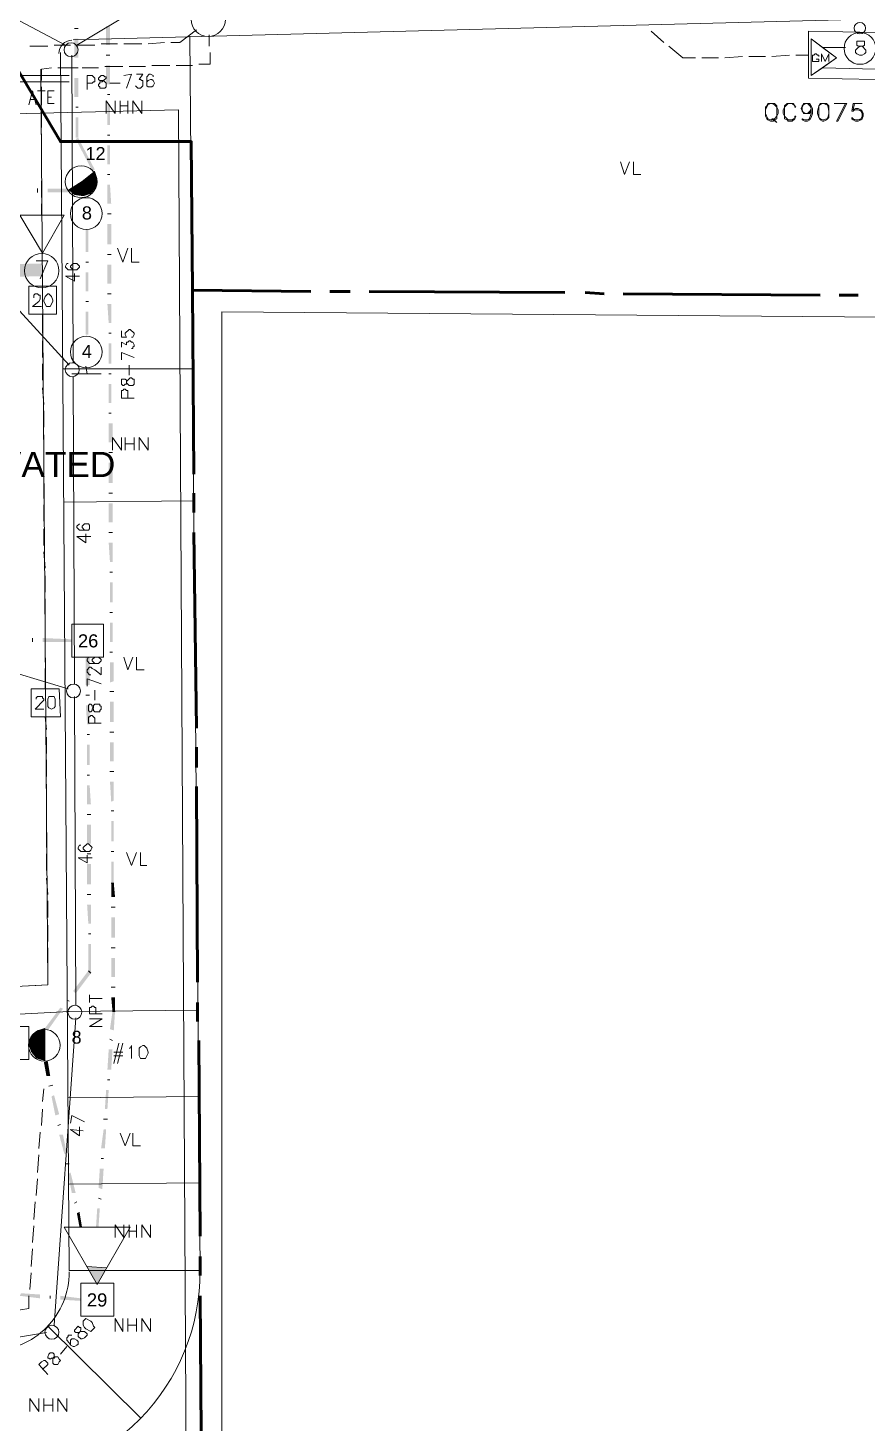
# Model space of a CAD drawing. Header units: millimetres. Extents: x 5.9 to 40.1, y 2 to 30.5.
# Drawn here: x 25.46 to 28.52, y 5 to 10.09 of the extents above; entities that cross this region are included whole.
import ezdxf

# ---------------------------------------------------------------- set-up
doc = ezdxf.new("R2010")
doc.units = ezdxf.units.MM
for name, color, linetype in [('PDF_0', 7, 'Continuous'), ('PDF_S31$BOUNDARY-NODE', 3, 'Continuous'), ('PDF_S31$CAAER01', 7, 'Continuous'), ('PDF_S31$CATRM01', 7, 'Continuous'), ('PDF_S31$CPSYM01', 7, 'Continuous'), ('PDF_S31$Notes', 6, 'Continuous'), ('PDF_S31$Passives-Highleg', 7, 'Continuous'), ('PDF_S31$Passives-Splt2way', 7, 'Continuous'), ('PDF_S31$Passives-TapOffs', 7, 'Continuous'), ('PDF_S31$POLE', 7, 'Continuous'), ('PDF_S31$STRAND', 7, 'Continuous'), ('PDF_S31$TPSYM01', 7, 'Continuous'), ('PDF_S31$TRSYM01', 7, 'Continuous'), ('PDF_Text', 7, 'Continuous')]:
    doc.layers.add(name, color=color, linetype=linetype)
for name, color, linetype, true_color in [('PDF_S31$Actives-Amplifier', 92, 'Continuous', 0x00b800), ('PDF_S31$Actives-LineExtender', 94, 'Continuous', 0x009500), ('PDF_S31$Cable-540', 172, 'Continuous', 0x0000dd), ('PDF_S31$Cable-565', 23, 'Continuous', 0xdd8a6e), ('PDF_S31$LOTS', 254, 'Continuous', 0xdcdcdc), ('PDF_S31$Reverse$Not$Active', 61, 'Continuous', 0xdfff7f), ('PDF_S31$ROAD', 8, 'Continuous', 0x808080), ('PDF_S31$SDU', 157, 'Continuous', 0x396472)]:
    doc.layers.add(name, color=color, linetype=linetype, true_color=true_color)
doc.styles.add('PDF ArialMT', font='arial.ttf')
doc.styles.add('PDF Swiss721BT-LightCondensed', font='arial.ttf')

msp = doc.modelspace()

# ---------------------------------------------------------------- hatches: boundary and pattern name
at = {"layer": 'PDF_S31$CAAER01', "transparency": 33554559}
for points in [[(25.7635, 10.0928), (25.7496, 10.0928), (25.7635, 10.0234)], [(25.7635, 10.0234), (25.7496, 10.0928), (25.7496, 10.0234)], [(25.6478, 10.0465), (25.6339, 10.0465), (25.6478, 9.9771)], [(25.6478, 9.9771), (25.6339, 10.0465), (25.6339, 9.9771)], [(25.7635, 9.9493), (25.7496, 9.9493), (25.7635, 9.8799)], [(25.7635, 9.8799), (25.7496, 9.9493), (25.7496, 9.8799)], [(25.6478, 9.903), (25.6339, 9.903), (25.6478, 9.8336)], [(25.6478, 9.8336), (25.6339, 9.903), (25.6339, 9.8336)], [(25.7635, 9.8059), (25.7542, 9.8059), (25.7635, 9.7318)], [(25.7635, 9.7318), (25.7542, 9.8059), (25.7542, 9.7318)], [(25.6478, 9.7596), (25.6386, 9.7596), (25.6478, 9.6856)], [(25.6478, 9.6856), (25.6386, 9.7596), (25.6386, 9.6856)], [(25.6478, 9.6856), (25.6386, 9.681), (25.708, 9.5699)], [(25.708, 9.5699), (25.6386, 9.681), (25.6987, 9.5653)], [(25.7635, 9.6578), (25.7542, 9.6578), (25.7635, 9.5884)], [(25.7635, 9.5884), (25.7542, 9.6578), (25.7542, 9.5884)], [(25.7635, 9.5144), (25.7542, 9.5144), (25.7681, 9.445)], [(25.7681, 9.445), (25.7542, 9.5144), (25.7542, 9.445)], [(25.6108, 9.4866), (25.6108, 9.5005), (25.5368, 9.4866)], [(25.5368, 9.4866), (25.6108, 9.5005), (25.5368, 9.5005)], [(25.7681, 9.3709), (25.7542, 9.3709), (25.7681, 9.2969)], [(25.7681, 9.2969), (25.7542, 9.3709), (25.7542, 9.2969)], [(25.6848, 9.3524), (25.6756, 9.3524), (25.6848, 9.2691)], [(25.6848, 9.2691), (25.6756, 9.3524), (25.6756, 9.2691)], [(25.7681, 9.2229), (25.7542, 9.2229), (25.7681, 9.1535)], [(25.7681, 9.1535), (25.7542, 9.2229), (25.7542, 9.1535)], [(25.6848, 9.1951), (25.6756, 9.1951), (25.6848, 9.1257)], [(25.6848, 9.1257), (25.6756, 9.1951), (25.6756, 9.1257)], [(25.6848, 9.0517), (25.6756, 9.0517), (25.6848, 8.9684)], [(25.6848, 8.9684), (25.6756, 9.0517), (25.6756, 8.9684)], [(25.7681, 9.0794), (25.7542, 9.0794), (25.7681, 9.01)], [(25.7681, 9.01), (25.7542, 9.0794), (25.7589, 9.01)], [(25.7681, 8.936), (25.7589, 8.936), (25.7681, 8.862)], [(25.7681, 8.862), (25.7589, 8.936), (25.7589, 8.862)], [(25.7681, 8.7879), (25.7589, 8.7879), (25.7681, 8.7185)], [(25.7681, 8.7185), (25.7589, 8.7879), (25.7589, 8.7185)], [(25.7728, 8.6445), (25.7589, 8.6445), (25.7728, 8.5751)], [(25.7728, 8.5751), (25.7589, 8.6445), (25.7589, 8.5751)], [(25.7728, 8.5011), (25.7589, 8.5011), (25.7728, 8.427)], [(25.7728, 8.427), (25.7589, 8.5011), (25.7589, 8.427)], [(25.7728, 8.353), (25.7589, 8.353), (25.7728, 8.2836)], [(25.7728, 8.2836), (25.7589, 8.353), (25.7589, 8.2836)], [(25.7728, 8.2096), (25.7589, 8.2096), (25.7728, 8.1402)], [(25.7728, 8.1402), (25.7589, 8.2096), (25.7635, 8.1402)], [(25.7728, 8.0661), (25.7635, 8.0661), (25.7728, 7.9921)], [(25.7728, 7.9921), (25.7635, 8.0661), (25.7635, 7.9921)], [(25.7728, 7.9181), (25.7635, 7.9181), (25.7728, 7.8487)], [(25.7728, 7.8487), (25.7635, 7.9181), (25.7635, 7.8487)], [(25.5183, 7.8487), (25.6247, 7.8579), (25.5183, 7.8625)], [(25.6247, 7.8487), (25.6247, 7.8579), (25.5183, 7.8487)], [(25.6895, 7.7931), (25.6756, 7.7931), (25.6895, 7.6913)], [(25.6895, 7.6913), (25.6756, 7.7931), (25.6756, 7.6913)], [(25.7774, 7.7746), (25.7635, 7.7746), (25.7774, 7.7052)], [(25.7774, 7.7052), (25.7635, 7.7746), (25.7635, 7.7006)], [(25.7774, 7.6312), (25.7635, 7.6312), (25.7774, 7.5572)], [(25.7774, 7.5572), (25.7635, 7.6312), (25.7635, 7.5572)], [(25.6895, 7.6173), (25.6756, 7.6173), (25.6895, 7.5479)], [(25.6895, 7.5479), (25.6756, 7.6173), (25.6802, 7.5479)], [(25.6895, 7.4739), (25.6802, 7.4739), (25.6895, 7.3998)], [(25.6895, 7.3998), (25.6802, 7.4739), (25.6802, 7.3998)], [(25.7774, 7.4831), (25.7635, 7.4831), (25.7774, 7.4137)], [(25.7774, 7.4137), (25.7635, 7.4831), (25.7635, 7.4137)], [(25.6895, 7.3258), (25.6802, 7.3258), (25.6941, 7.2564)], [(25.6941, 7.2564), (25.6802, 7.3258), (25.6802, 7.2564)], [(25.7774, 7.3397), (25.7635, 7.3397), (25.7774, 7.2703)], [(25.7774, 7.2703), (25.7635, 7.3397), (25.7681, 7.2657)], [(25.6941, 7.1824), (25.6802, 7.1824), (25.6941, 7.113)], [(25.6941, 7.113), (25.6802, 7.1824), (25.6802, 7.113)], [(25.7774, 7.1962), (25.7681, 7.1962), (25.7774, 7.1222)], [(25.7774, 7.1222), (25.7681, 7.1962), (25.7681, 7.1222)], [(25.6941, 7.0389), (25.6802, 7.0389), (25.6941, 6.9649)], [(25.6941, 6.9649), (25.6802, 7.0389), (25.6802, 6.9649)], [(25.7774, 7.0482), (25.7681, 7.0482), (25.7774, 6.9695)], [(25.7774, 6.9695), (25.7681, 7.0482), (25.7681, 6.9695)], [(25.7774, 6.9695), (25.7681, 6.9695), (25.782, 6.9186)], [(25.782, 6.9186), (25.7681, 6.9695), (25.7681, 6.9186)], [(25.6941, 6.8909), (25.6802, 6.8909), (25.6941, 6.8215)], [(25.6941, 6.8215), (25.6802, 6.8909), (25.6848, 6.8215)], [(25.782, 6.8446), (25.7681, 6.8446), (25.782, 6.7706)], [(25.782, 6.7706), (25.7681, 6.8446), (25.7681, 6.7706)], [(25.6941, 6.7474), (25.6848, 6.7474), (25.6941, 6.6456)], [(25.6941, 6.6456), (25.6848, 6.7474), (25.6848, 6.6456)], [(25.782, 6.6965), (25.7681, 6.6965), (25.782, 6.6271)], [(25.782, 6.6271), (25.7681, 6.6965), (25.7681, 6.6271)], [(25.6293, 6.5762), (25.6386, 6.567), (25.6848, 6.6503)], [(25.6848, 6.6503), (25.6386, 6.567), (25.6941, 6.641)], [(25.5275, 6.442), (25.5368, 6.4328), (25.583, 6.5161)], [(25.583, 6.5161), (25.5368, 6.4328), (25.5923, 6.5114)], [(25.782, 6.5531), (25.7681, 6.5531), (25.782, 6.5022)], [(25.782, 6.5022), (25.7681, 6.5531), (25.7728, 6.5022)], [(25.7774, 6.4328), (25.7728, 6.5022), (25.7635, 6.4374)], [(25.782, 6.5022), (25.7728, 6.5022), (25.7774, 6.4328)], [(25.7681, 6.2894), (25.7589, 6.3634), (25.7542, 6.2894)], [(25.7728, 6.3634), (25.7589, 6.3634), (25.7681, 6.2894)], [(25.5368, 6.3217), (25.5229, 6.3171), (25.546, 6.2662)], [(25.546, 6.2662), (25.5229, 6.3171), (25.5322, 6.2662)], [(25.7542, 6.1459), (25.7496, 6.2153), (25.745, 6.1459)], [(25.7589, 6.2153), (25.7496, 6.2153), (25.7542, 6.1459)], [(25.5599, 6.1968), (25.5507, 6.1922), (25.5784, 6.1274)], [(25.5784, 6.1274), (25.5507, 6.1922), (25.5645, 6.1228)], [(25.5923, 6.0534), (25.5784, 6.0534), (25.6062, 5.984)], [(25.6062, 5.984), (25.5784, 6.0534), (25.5969, 5.984)], [(25.745, 6.0025), (25.7404, 6.0719), (25.7311, 6.0025)], [(25.7496, 6.0719), (25.7404, 6.0719), (25.745, 6.0025)], [(25.6201, 5.9146), (25.6108, 5.9099), (25.6386, 5.8405)], [(25.6386, 5.8405), (25.6108, 5.9099), (25.6247, 5.8405)], [(25.7357, 5.8544), (25.7265, 5.9284), (25.7219, 5.859)], [(25.7404, 5.9284), (25.7265, 5.9284), (25.7357, 5.8544)], [(25.6525, 5.7711), (25.6432, 5.7665), (25.6617, 5.7156)], [(25.6617, 5.7156), (25.6432, 5.7665), (25.6525, 5.7156)], [(25.7219, 5.7156), (25.7172, 5.785), (25.7126, 5.7156)], [(25.7265, 5.785), (25.7172, 5.785), (25.7219, 5.7156)], [(25.435, 5.4657), (25.509, 5.4704), (25.4396, 5.475)], [(25.509, 5.4565), (25.509, 5.4704), (25.435, 5.4657)], [(25.583, 5.4519), (25.6571, 5.4565), (25.583, 5.4657)], [(25.6571, 5.4472), (25.6571, 5.4565), (25.583, 5.4519)]]:
    msp.add_hatch(color=256, dxfattribs=at).paths.add_polyline_path(points)
at = {"layer": 'PDF_S31$CPSYM01', "transparency": 33554559}
for points in [[(25.6617, 9.5283), (25.7172, 9.5375), (25.708, 9.5653)], [(25.6108, 9.4959), (25.6339, 9.4774), (25.6617, 9.5283)], [(25.6617, 9.5283), (25.6339, 9.4774), (25.6663, 9.4727)], [(25.6617, 9.5283), (25.7126, 9.5051), (25.7172, 9.5375)], [(25.6617, 9.5283), (25.6663, 9.4727), (25.6941, 9.482)], [(25.6941, 9.482), (25.7126, 9.5051), (25.6617, 9.5283)], [(25.5275, 6.3819), (25.4766, 6.4143), (25.4674, 6.3819)], [(25.5275, 6.3819), (25.4998, 6.4328), (25.4766, 6.4143)], [(25.5275, 6.442), (25.4998, 6.4328), (25.5275, 6.3819)], [(25.4674, 6.3819), (25.4766, 6.3541), (25.5275, 6.3819)], [(25.5275, 6.3819), (25.4766, 6.3541), (25.4951, 6.331)], [(25.5275, 6.3819), (25.4951, 6.331), (25.5275, 6.3217)]]:
    msp.add_hatch(color=256, dxfattribs=at).paths.add_polyline_path(points)
at = {"layer": 'PDF_S31$Reverse$Not$Active', "transparency": 33554559}
for points in [[(20.9236, 9.1118), (20.9283, 9.0656), (25.5183, 9.2275)], [(25.5183, 9.2275), (20.9283, 9.0656), (25.5183, 9.1812)]]:
    msp.add_hatch(color=256, dxfattribs=at).paths.add_polyline_path(points)
at = {"layer": 'PDF_S31$TRSYM01', "transparency": 33554559}
msp.add_hatch(color=256, dxfattribs=at).paths.add_polyline_path([(25.7496, 5.5675), (25.6802, 5.5722), (25.7172, 5.5074)])

# ---------------------------------------------------------------- linework, layer by layer
at = {"layer": 'PDF_0', "lineweight": 9}
msp.add_lwpolyline([(14.2654, 21.813), (14.27, 17.0795), (13.6546, 17.0795), (13.6546, 16.5521), (14.0849, 16.3115), (14.0803, 15.9228), (14.0803, 12.124), (19.8826, 12.124), (19.8826, 11.5688), (20.1787, 11.7539), (20.7848, 11.7585), (20.7895, 11.541), (21.6084, 11.541), (21.6038, 11.7724), (24.4124, 11.8047), (24.3985, 11.2588), (24.3754, 10.2177), (24.38, 9.7874), (20.0584, 9.7318), (20.0168, 3.6011), (26.1707, 3.6427), (26.1707, 9.0517), (29.0441, 9.0285)], dxfattribs=at)
at = {"layer": 'PDF_S31$Actives-Amplifier', "lineweight": 13}
for points in [[(28.3084, 10.0742), (28.5582, 10.0696), (28.5536, 9.8984), (28.3084, 9.903)], [(28.3593, 10.0141), (28.4425, 10.0141), (28.3593, 10.0141), (28.4102, 9.9771), (28.3593, 9.9401), (28.3176, 9.9123), (28.3176, 10.0465)], [(28.3176, 10.0465), (28.4102, 9.9771), (28.3176, 9.9123)], [(28.4842, 10.0372), (28.5119, 10.0372), (28.5119, 10.0234), (28.5073, 10.0187), (28.4981, 10.0187), (28.4888, 10.0141), (28.4796, 10.0048), (28.4796, 9.9956), (28.4842, 9.991), (28.4934, 9.9863), (28.5027, 9.9863), (28.5119, 9.991), (28.5166, 9.9956), (28.5166, 10.0048), (28.5027, 10.0187), (28.4888, 10.0187), (28.4842, 10.0234)], [(28.3593, 9.9401), (28.5536, 9.9354)], [(28.1927, 9.7966), (28.1834, 9.8059), (28.1742, 9.8105), (28.1695, 9.8105), (28.1834, 9.8105), (28.1927, 9.8013), (28.1927, 9.7966), (28.1973, 9.7874), (28.1973, 9.7735), (28.1927, 9.7642), (28.1927, 9.755), (28.1834, 9.7504), (28.1788, 9.7457), (28.1695, 9.7457), (28.1603, 9.7504), (28.1557, 9.755), (28.151, 9.7642), (28.151, 9.7735), (28.1603, 9.755), (28.1695, 9.7504), (28.1742, 9.7504), (28.1834, 9.755), (28.1927, 9.7642)], [(28.151, 9.7966), (28.1557, 9.8013), (28.1603, 9.8105), (28.1695, 9.8105), (28.1603, 9.8059), (28.151, 9.7874)], [(28.151, 9.7735), (28.151, 9.7874)], [(28.2158, 9.7735), (28.2158, 9.7874), (28.2204, 9.7966), (28.2204, 9.7642)], [(28.2528, 9.8105), (28.2575, 9.8013), (28.2621, 9.7966), (28.2575, 9.7966), (28.2575, 9.8013), (28.2482, 9.8105), (28.2343, 9.8105), (28.2204, 9.7966), (28.2204, 9.8013), (28.2297, 9.8105), (28.2343, 9.8105), (28.2482, 9.8105)], [(28.2482, 9.7457), (28.2343, 9.7457), (28.2297, 9.7504), (28.2204, 9.755), (28.2204, 9.7642), (28.2343, 9.7504), (28.2482, 9.7504), (28.2528, 9.755), (28.2575, 9.755), (28.2621, 9.7642), (28.2575, 9.7642), (28.2575, 9.755)], [(28.35, 9.8105), (28.3731, 9.8105), (28.3824, 9.8013), (28.3824, 9.7596), (28.3731, 9.7504), (28.3639, 9.7457), (28.3593, 9.7457), (28.35, 9.7504), (28.3454, 9.7596), (28.3407, 9.7735), (28.3407, 9.7827), (28.3454, 9.8013)], [(28.4148, 9.7457), (28.4472, 9.8105), (28.4009, 9.8105), (28.4425, 9.8105), (28.4102, 9.7457)], [(28.1927, 9.7411), (28.1742, 9.755), (28.1788, 9.755)]]:
    msp.add_lwpolyline(points, close=True, dxfattribs=at)
for points in [[(28.3361, 9.9725), (28.3454, 9.9725), (28.3454, 9.9632), (28.3222, 9.9632), (28.3222, 9.9863), (28.3269, 9.9863), (28.3315, 9.991), (28.3361, 9.991), (28.3407, 9.9863), (28.3454, 9.9863), (28.3454, 9.9817)], [(28.3546, 9.9632), (28.3546, 9.991), (28.3685, 9.9632), (28.3824, 9.991), (28.3824, 9.9632)], [(28.3176, 9.7827), (28.313, 9.7735), (28.2899, 9.7735), (28.2806, 9.792), (28.2899, 9.8105), (28.313, 9.8105), (28.3222, 9.792), (28.3222, 9.7735), (28.3176, 9.7596), (28.313, 9.7504), (28.3037, 9.7457), (28.2945, 9.7457), (28.2852, 9.7504), (28.2852, 9.755), (28.2899, 9.7504)], [(28.2945, 9.7735), (28.2852, 9.7827), (28.2852, 9.8013), (28.2945, 9.8105)], [(28.2852, 9.7966), (28.2899, 9.8059), (28.2991, 9.8105), (28.3037, 9.8105), (28.313, 9.8059), (28.3176, 9.7966)], [(28.3084, 9.7504), (28.313, 9.7596), (28.3176, 9.7735), (28.3176, 9.792), (28.313, 9.7827), (28.3037, 9.7735), (28.2991, 9.7735), (28.2899, 9.7781), (28.2852, 9.7874)], [(28.3037, 9.8105), (28.313, 9.8013), (28.3176, 9.792)], [(28.3176, 9.7874), (28.313, 9.7781), (28.3037, 9.7735)], [(28.3546, 9.7504), (28.3454, 9.7596), (28.3454, 9.8013), (28.3546, 9.8105)], [(28.35, 9.8059), (28.3593, 9.8105), (28.3639, 9.8105), (28.3731, 9.8059)], [(28.3731, 9.8105), (28.3778, 9.8013), (28.3824, 9.7827), (28.3824, 9.7735), (28.3778, 9.7596), (28.3731, 9.7504)], [(28.5027, 9.7642), (28.4981, 9.755), (28.4888, 9.7504), (28.4796, 9.7504), (28.4703, 9.755), (28.4657, 9.7596), (28.4657, 9.755), (28.4703, 9.7504), (28.4796, 9.7457), (28.4888, 9.7457), (28.4981, 9.7504), (28.5027, 9.755), (28.5073, 9.7642), (28.5073, 9.7735), (28.5027, 9.7827), (28.4981, 9.7874), (28.4888, 9.792), (28.4796, 9.792), (28.4703, 9.7874), (28.4749, 9.8105), (28.5027, 9.8105), (28.4703, 9.8105), (28.4657, 9.7827), (28.4703, 9.7827), (28.4749, 9.7874), (28.4888, 9.7874), (28.4981, 9.7827), (28.5027, 9.7735)], [(28.4934, 9.7874), (28.5027, 9.7827), (28.5027, 9.755), (28.4934, 9.7504)], [(28.313, 9.755), (28.3037, 9.7504), (28.2945, 9.7504), (28.2852, 9.755)], [(28.3731, 9.755), (28.3639, 9.7504), (28.3593, 9.7504), (28.35, 9.755)], [(28.4657, 9.755), (28.4749, 9.7504)]]:
    msp.add_lwpolyline(points, dxfattribs=at)
msp.add_circle((28.4951, 10.0109), 0.0578, dxfattribs=at)
at = {"layer": 'PDF_S31$Actives-LineExtender', "lineweight": 9}
msp.add_lwpolyline([(25.5969, 9.4033), (25.5183, 9.2645), (25.435, 9.4033)], close=True, dxfattribs=at)
at = {"layer": 'PDF_S31$BOUNDARY-NODE', "lineweight": 60}
for points in [[(24.4587, 10.6434), (24.4494, 10.2316), (24.4541, 10.0141), (25.3656, 10.0372), (25.583, 9.6717), (26.0596, 9.6717), (26.0643, 9.1303), (26.0689, 8.4594)], [(26.0643, 9.1303), (26.4946, 9.1257)], [(26.564, 9.1257), (26.638, 9.1257)], [(26.7074, 9.1257), (27.42, 9.1211)], [(27.494, 9.1211), (27.5634, 9.1165)], [(27.6328, 9.1165), (28.35, 9.1118)], [(28.4194, 9.1118), (28.4888, 9.1118)], [(26.0689, 8.39), (26.0689, 8.3206)], [(26.0689, 8.2466), (26.0781, 7.534)], [(26.0781, 7.4646), (26.0781, 7.3906)], [(26.0781, 7.3212), (26.0828, 6.6086)], [(26.0828, 6.5346), (26.0828, 6.4652)], [(26.0874, 6.3958), (26.092, 5.6832)], [(26.092, 5.6092), (26.092, 5.5398)], [(26.092, 5.4657), (26.0966, 4.7995), (26.1013, 4.0915)]]:
    msp.add_lwpolyline(points, dxfattribs=at)
at = {"layer": 'PDF_S31$CAAER01', "lineweight": 0}
for points in [[(25.6339, 10.0835), (25.6478, 10.0835)], [(25.7496, 9.9863), (25.7635, 9.9863)], [(25.6339, 9.9401), (25.6478, 9.9401)], [(25.7542, 9.8429), (25.7635, 9.8429)], [(25.6386, 9.7966), (25.6478, 9.7966)], [(25.7542, 9.6948), (25.7635, 9.6948)], [(25.7542, 9.5514), (25.7635, 9.5514)], [(25.4998, 9.5005), (25.4998, 9.4866)], [(25.7542, 9.408), (25.7681, 9.408)], [(25.7542, 9.2599), (25.7681, 9.2599)], [(25.6756, 9.2321), (25.6848, 9.2321)], [(25.7542, 9.1165), (25.7681, 9.1165)], [(25.6756, 9.0887), (25.6848, 9.0887)], [(25.7589, 8.973), (25.7681, 8.973)], [(25.7589, 8.825), (25.7681, 8.825)], [(25.7589, 8.6815), (25.7681, 8.6815)], [(25.7589, 8.5381), (25.7728, 8.5381)], [(25.7589, 8.39), (25.7728, 8.39)], [(25.7589, 8.2466), (25.7728, 8.2466)], [(25.7635, 8.1031), (25.7728, 8.1031)], [(25.7635, 7.9551), (25.7728, 7.9551)], [(25.4813, 7.8625), (25.4813, 7.8487)], [(25.7635, 7.8116), (25.7728, 7.8116)], [(25.6756, 7.6543), (25.6895, 7.6543)], [(25.7635, 7.6682), (25.7774, 7.6682)], [(25.6802, 7.5109), (25.6895, 7.5109)], [(25.7635, 7.5201), (25.7774, 7.5201)], [(25.7635, 7.3767), (25.7774, 7.3767)], [(25.6802, 7.3628), (25.6895, 7.3628)], [(25.6802, 7.2194), (25.6941, 7.2194)], [(25.7681, 7.2333), (25.7774, 7.2333)], [(25.6802, 7.0759), (25.6941, 7.0759)], [(25.7681, 7.0852), (25.7774, 7.0852)], [(25.7681, 6.9695), (25.7774, 6.9695)], [(25.6802, 6.9279), (25.6941, 6.9279)], [(25.7681, 6.8816), (25.782, 6.8816)], [(25.6848, 6.7844), (25.6941, 6.7844)], [(25.7681, 6.7335), (25.782, 6.7335)], [(25.6941, 6.641), (25.6848, 6.6503)], [(25.7681, 6.5901), (25.782, 6.5901)], [(25.6154, 6.5392), (25.6062, 6.5438)], [(25.7728, 6.5022), (25.782, 6.5022)], [(25.7635, 6.4004), (25.7728, 6.3958)], [(25.5414, 6.2292), (25.5553, 6.2338)], [(25.7542, 6.2523), (25.7635, 6.2523)], [(25.7404, 6.1089), (25.7542, 6.1089)], [(25.5738, 6.0858), (25.583, 6.0904)], [(25.7311, 5.9655), (25.7404, 5.9655)], [(25.6016, 5.947), (25.6154, 5.947)], [(25.6339, 5.8035), (25.6432, 5.8081)], [(25.7219, 5.822), (25.7311, 5.8174)], [(25.6525, 5.7156), (25.6617, 5.7156)], [(25.546, 5.4657), (25.546, 5.4565)]]:
    msp.add_lwpolyline(points, dxfattribs=at)
at = {"layer": 'PDF_S31$Cable-540', "lineweight": 9}
for points in [[(26.1244, 10.0187), (26.1244, 10.0604)], [(26.129, 9.9956), (26.129, 9.9539), (26.0874, 9.9539)], [(25.5507, 9.9401), (25.5136, 9.9354), (25.5136, 9.8938)], [(25.6386, 9.9401), (25.5738, 9.9401)], [(25.7219, 9.9401), (25.6617, 9.9401)], [(25.8098, 9.9447), (25.745, 9.9447)], [(25.8931, 9.9447), (25.8329, 9.9447)], [(25.981, 9.9493), (25.9162, 9.9493)], [(26.0643, 9.9493), (26.0041, 9.9493)], [(25.5136, 9.8707), (25.5136, 9.8105)], [(25.5136, 9.7874), (25.5136, 9.7226)], [(25.5136, 9.6995), (25.5136, 9.6393)], [(25.5136, 9.6162), (25.5136, 9.5514)], [(25.5136, 9.5283), (25.5136, 9.4681)], [(25.5136, 9.445), (25.5136, 9.4033)], [(25.5183, 9.0424), (25.5183, 8.973)], [(25.5183, 8.9453), (25.5183, 8.8851)], [(25.5183, 8.862), (25.5183, 8.8018)], [(25.5183, 8.7741), (25.5229, 8.7139)], [(25.5229, 8.6908), (25.5229, 8.6306)], [(25.5229, 8.6029), (25.5229, 8.5427)], [(25.5229, 8.5196), (25.5229, 8.4594)], [(25.5229, 8.4317), (25.5229, 8.3715)], [(25.5229, 8.3484), (25.5229, 8.2882)], [(25.5229, 8.2605), (25.5229, 8.2003)], [(25.5229, 8.1772), (25.5275, 8.117)], [(25.5275, 8.0893), (25.5275, 8.0291)], [(25.5275, 8.006), (25.5275, 7.9458)], [(25.5275, 7.9181), (25.5275, 7.8579)], [(25.5275, 7.8348), (25.5275, 7.7746)], [(25.5275, 7.7515), (25.5275, 7.6775)], [(25.5275, 7.5757), (25.5322, 7.5294)], [(25.5322, 7.5016), (25.5322, 7.4415)], [(25.5322, 7.4183), (25.5322, 7.3582)], [(25.5322, 7.3304), (25.5322, 7.2703)], [(25.5322, 7.2471), (25.5322, 7.187)], [(25.5322, 7.1592), (25.5322, 7.0991)], [(25.5322, 7.0759), (25.5322, 7.0158)], [(25.5322, 6.988), (25.5368, 6.9279)], [(25.5368, 6.9047), (25.5368, 6.8446)], [(25.5368, 6.8168), (25.5368, 6.7567)], [(25.5368, 6.7335), (25.5368, 6.6734)], [(25.5368, 6.6456), (25.5368, 6.5994), (25.472, 6.5947)]]:
    msp.add_lwpolyline(points, dxfattribs=at)
at = {"layer": 'PDF_S31$Cable-565', "lineweight": 13}
for points in [[(26.0781, 10.0789), (26.018, 10.0326), (25.9856, 10.0326)], [(27.7346, 10.0742), (27.7809, 10.0326)], [(25.5368, 10.0187), (25.472, 10.0187)], [(25.6201, 10.0234), (25.5599, 10.0234)], [(25.708, 10.0234), (25.6432, 10.0234)], [(25.7913, 10.028), (25.7311, 10.028)], [(25.8792, 10.028), (25.8144, 10.028)], [(25.9625, 10.0326), (25.9023, 10.028)], [(27.8966, 9.9771), (27.8503, 9.9771), (27.7994, 10.0187)], [(27.9197, 9.9771), (27.9798, 9.9771)], [(28.003, 9.9771), (28.0678, 9.9817)], [(28.0909, 9.9817), (28.151, 9.9817)], [(28.1742, 9.9817), (28.239, 9.9863)], [(28.2621, 9.9863), (28.3084, 9.9863)], [(25.5229, 6.2199), (25.5183, 6.1737)], [(25.5183, 6.1459), (25.5136, 6.0858)], [(25.509, 6.0626), (25.5044, 6.0025)], [(25.5044, 5.9793), (25.4998, 5.9146)], [(25.4998, 5.8914), (25.4951, 5.8313)], [(25.4905, 5.8081), (25.4859, 5.7434)], [(25.4859, 5.7202), (25.4813, 5.6601)], [(25.4813, 5.6369), (25.4766, 5.5722)], [(25.4766, 5.549), (25.472, 5.4889)], [(25.4674, 5.4657), (25.4674, 5.4195), (25.4072, 5.4102)]]:
    msp.add_lwpolyline(points, dxfattribs=at)
at = {"layer": 'PDF_S31$CATRM01', "lineweight": 9}
for points in [[(25.6756, 8.8527), (25.6802, 8.825)], [(25.6247, 8.825), (25.7311, 8.825)]]:
    msp.add_lwpolyline(points, dxfattribs=at)
at = {"layer": 'PDF_S31$CPSYM01', "lineweight": 9}
for centre in [(25.6586, 9.5251), (25.5244, 6.3786)]:
    msp.add_circle(centre, 0.0578, dxfattribs=at)
at = {"layer": 'PDF_S31$LOTS', "lineweight": 0}
for points in [[(26.055, 10.0557), (26.092, 5.5583), (25.6154, 5.5583)], [(26.0596, 9.6717), (25.583, 9.6717)], [(26.0689, 8.8435), (25.5923, 8.8435)], [(26.0689, 8.3623), (25.5969, 8.3576)], [(26.0828, 6.5068), (25.6108, 6.5022)], [(26.0874, 6.1922), (25.6108, 6.1876)], [(26.0874, 5.8775), (25.6154, 5.8729)], [(25.8746, 5.0216), (25.5368, 5.3547)]]:
    msp.add_lwpolyline(points, dxfattribs=at)
msp.add_arc((25.3301, 5.5503), 0.7611, 270.3625, 0.445, dxfattribs=at)
at = {"layer": 'PDF_S31$Notes', "lineweight": 0}
msp.add_lwpolyline([(20.3036, 4.8365), (20.2666, 9.6486), (26.0134, 9.7874), (26.0411, 4.8596)], close=True, dxfattribs=at)
at = {"layer": 'PDF_S31$Passives-Highleg', "lineweight": 9}
msp.add_circle((28.4951, 10.085), 0.0208, dxfattribs=at)
at = {"layer": 'PDF_S31$Passives-Splt2way', "lineweight": 9}
msp.add_lwpolyline([(25.4951, 9.2368), (25.5368, 9.2368), (25.509, 9.172)], dxfattribs=at)
for centre in [(26.1213, 10.1174), (25.5152, 9.2012)]:
    msp.add_circle(centre, 0.0625, dxfattribs=at)
at = {"layer": 'PDF_S31$Passives-TapOffs', "lineweight": 9}
for points in [[(25.4674, 9.0424), (25.4674, 9.1442), (25.5692, 9.1442), (25.5692, 9.0424)], [(25.5368, 9.1165), (25.5414, 9.1165), (25.5507, 9.1072), (25.5553, 9.0933), (25.5553, 9.0887), (25.546, 9.0702), (25.5322, 9.0702), (25.5229, 9.0887), (25.5229, 9.0933), (25.5275, 9.1072)], [(25.4766, 7.5757), (25.4766, 7.6775), (25.5784, 7.6775), (25.583, 7.5757)], [(25.5414, 7.6497), (25.5599, 7.6497), (25.5645, 7.6404), (25.5645, 7.6127), (25.5599, 7.608), (25.5507, 7.6034), (25.5414, 7.608), (25.5368, 7.6127), (25.5368, 7.6404)]]:
    msp.add_lwpolyline(points, close=True, dxfattribs=at)
for points in [[(25.4859, 9.1026), (25.4859, 9.1118), (25.4905, 9.1165), (25.4998, 9.1165), (25.5044, 9.1118), (25.509, 9.1118), (25.509, 9.0979), (25.5044, 9.0887), (25.4813, 9.0702), (25.5136, 9.0702)], [(25.4951, 7.6404), (25.4951, 7.6451), (25.4998, 7.6497), (25.5183, 7.6497), (25.5183, 7.6451), (25.5229, 7.6404), (25.5229, 7.6358), (25.4905, 7.6034), (25.5229, 7.6034)]]:
    msp.add_lwpolyline(points, dxfattribs=at)
at = {"layer": 'PDF_S31$POLE', "lineweight": 0}
for points in [[(25.8144, 9.9123), (25.8422, 9.9169), (25.8237, 9.866)], [(25.8607, 9.9169), (25.8838, 9.9169), (25.8699, 9.8984), (25.8746, 9.8984), (25.8792, 9.8938), (25.8838, 9.8938), (25.8838, 9.8753), (25.8746, 9.866), (25.8653, 9.866), (25.856, 9.8753)], [(25.8977, 9.8892), (25.8977, 9.8753), (25.9023, 9.8707), (25.9162, 9.8707), (25.9208, 9.8753), (25.9254, 9.8845), (25.9208, 9.8938), (25.9162, 9.8984), (25.9116, 9.8984), (25.9023, 9.8938), (25.8977, 9.8892), (25.8977, 9.9077), (25.9069, 9.9169), (25.9116, 9.9169), (25.9208, 9.9123), (25.9208, 9.9077)], [(25.6802, 9.8614), (25.6802, 9.9123), (25.6987, 9.9123), (25.708, 9.903), (25.708, 9.8892), (25.7034, 9.8892), (25.6987, 9.8845), (25.6802, 9.8845)], [(25.8005, 9.8845), (25.7635, 9.8845)], [(25.8422, 8.9591), (25.8468, 8.9591), (25.8514, 8.9684), (25.8514, 8.973), (25.8375, 8.9869), (25.8329, 8.9869), (25.819, 8.973), (25.819, 8.9684), (25.8237, 8.9591), (25.8051, 8.9591), (25.8051, 8.9823)], [(25.8051, 8.9221), (25.8051, 8.9406), (25.8237, 8.9314), (25.8237, 8.9406), (25.8283, 8.9406), (25.8329, 8.9453), (25.8375, 8.9453), (25.8422, 8.9406), (25.8468, 8.9406), (25.8514, 8.9314), (25.8514, 8.9267), (25.8468, 8.9221), (25.8468, 8.9175), (25.8422, 8.9175)], [(25.8051, 8.8759), (25.8051, 8.9036), (25.8514, 8.8851)], [(25.8329, 8.8573), (25.8329, 8.8203)], [(25.8514, 8.737), (25.8051, 8.737), (25.8051, 8.7648), (25.8098, 8.7648), (25.8144, 8.7694), (25.819, 8.7694), (25.8237, 8.7648), (25.8283, 8.7648), (25.8283, 8.737)], [(25.708, 7.77), (25.7219, 7.77), (25.7311, 7.7792), (25.7311, 7.7839), (25.7219, 7.7931), (25.708, 7.7931), (25.6987, 7.7839), (25.6987, 7.7792), (25.708, 7.77), (25.6895, 7.77), (25.6802, 7.7792), (25.6802, 7.7839), (25.6848, 7.7931), (25.6895, 7.7931)], [(25.6941, 7.7284), (25.6895, 7.7284), (25.6802, 7.7376), (25.6802, 7.7469), (25.6895, 7.7561), (25.6941, 7.7561), (25.6987, 7.7515), (25.708, 7.7469), (25.7311, 7.7284), (25.7311, 7.7561)], [(25.6802, 7.6867), (25.6802, 7.7145), (25.7311, 7.696)], [(25.708, 7.6728), (25.708, 7.6358)], [(25.7311, 7.5525), (25.6848, 7.5525), (25.6848, 7.5757), (25.6895, 7.5757), (25.6941, 7.5803), (25.6987, 7.5803), (25.708, 7.571), (25.708, 7.5525)], [(25.6895, 6.5623), (25.6895, 6.5346)], [(25.7357, 6.5485), (25.6895, 6.5485)], [(25.7357, 6.4929), (25.6895, 6.4929), (25.6895, 6.5161), (25.6941, 6.5161), (25.6987, 6.5207), (25.7034, 6.5207), (25.708, 6.5161), (25.7126, 6.5161), (25.7126, 6.4929)], [(25.7357, 6.4467), (25.6895, 6.4467), (25.7357, 6.4744), (25.6895, 6.4744)], [(25.6201, 5.2853), (25.6201, 5.3038), (25.6247, 5.3084), (25.6339, 5.3084), (25.6432, 5.3038), (25.6478, 5.2992), (25.6478, 5.2899), (25.6432, 5.2853), (25.6339, 5.2807), (25.6293, 5.2807), (25.6201, 5.2853), (25.6154, 5.2945), (25.6062, 5.3038), (25.6062, 5.3131), (25.6108, 5.3177), (25.6108, 5.3223), (25.6247, 5.3223)], [(25.6062, 5.2807), (25.583, 5.2529)], [(25.5368, 5.1789), (25.5044, 5.2159), (25.5136, 5.2251), (25.5229, 5.2298), (25.5275, 5.2298), (25.5368, 5.2205), (25.5368, 5.2159), (25.5183, 5.1974)]]:
    msp.add_lwpolyline(points, dxfattribs=at)
for points in [[(25.7265, 9.8938), (25.7219, 9.8984), (25.7219, 9.903), (25.7311, 9.9123), (25.7404, 9.9123), (25.745, 9.9077), (25.7496, 9.9077), (25.7496, 9.903), (25.7404, 9.8938), (25.7357, 9.8892), (25.7265, 9.8892), (25.7265, 9.8845), (25.7219, 9.8799), (25.7219, 9.8753), (25.7265, 9.8707), (25.7265, 9.866), (25.745, 9.866), (25.7496, 9.8707), (25.7496, 9.8845), (25.7404, 9.8938)], [(25.8051, 8.7879), (25.8051, 8.8064), (25.819, 8.8064), (25.8237, 8.8018), (25.8237, 8.7926), (25.8329, 8.7833), (25.8468, 8.7833), (25.8514, 8.7879), (25.8514, 8.8064), (25.8468, 8.8064), (25.8422, 8.8111), (25.8375, 8.8111), (25.8237, 8.7972), (25.8237, 8.7879), (25.819, 8.7879), (25.8144, 8.7833), (25.8098, 8.7833)], [(25.6848, 7.5988), (25.6848, 7.6173), (25.6895, 7.6219), (25.6941, 7.6219), (25.6987, 7.6173), (25.6987, 7.6127), (25.7034, 7.6034), (25.7034, 7.5988), (25.708, 7.5942), (25.7265, 7.5942), (25.7265, 7.5988), (25.7311, 7.6034), (25.7311, 7.6127), (25.7265, 7.6173), (25.7265, 7.6219), (25.708, 7.6219), (25.7034, 7.6173), (25.7034, 7.608), (25.6987, 7.6034), (25.6987, 7.5988), (25.6941, 7.5942), (25.6895, 7.5942)], [(25.6339, 5.3408), (25.6478, 5.3547), (25.6525, 5.3501), (25.6571, 5.3501), (25.6571, 5.3408), (25.6525, 5.3316), (25.6478, 5.3269), (25.6478, 5.3177), (25.6571, 5.3084), (25.6617, 5.3084), (25.671, 5.3131), (25.6802, 5.3223), (25.6802, 5.3269), (25.671, 5.3362), (25.6571, 5.3362), (25.6478, 5.3316), (25.6386, 5.3316), (25.6339, 5.3362)], [(25.6663, 5.3732), (25.6756, 5.3825), (25.6941, 5.3732), (25.6987, 5.3686), (25.7034, 5.3547), (25.708, 5.3501), (25.6941, 5.3362), (25.6756, 5.3454), (25.671, 5.3501), (25.6663, 5.3593)], [(25.5414, 5.2529), (25.546, 5.2575), (25.5553, 5.2575), (25.5599, 5.2529), (25.5599, 5.2436), (25.5553, 5.239), (25.5553, 5.2205), (25.5599, 5.2159), (25.5738, 5.2159), (25.5784, 5.2251), (25.583, 5.2298), (25.5784, 5.2344), (25.5738, 5.2436), (25.5645, 5.2436), (25.5599, 5.239), (25.5507, 5.239), (25.546, 5.2344), (25.5414, 5.239), (25.5368, 5.239), (25.5368, 5.2436)]]:
    msp.add_lwpolyline(points, close=True, dxfattribs=at)
for centre, radius in [((25.6216, 10.0063), 0.0255), ((25.6262, 8.8403), 0.0254), ((25.6308, 7.6696), 0.0254), ((25.6355, 6.4989), 0.0254), ((25.5522, 5.3328), 0.0254)]:
    msp.add_circle(centre, radius, dxfattribs=at)
at = {"layer": 'PDF_S31$Reverse$Not$Active', "lineweight": 0}
msp.add_lwpolyline([(25.5113, 9.9354), (25.5368, 6.5994), (24.6484, 6.5531), (21.0925, 6.5739), (20.9977, 5.3917), (22.9503, 5.4033)], dxfattribs=at)
at = {"layer": 'PDF_S31$ROAD', "lineweight": 0}
msp.add_lwpolyline([(32.7174, 10.1778, 0.420179), (32.667, 10.2269), (25.6293, 10.0419)], format="xyb", dxfattribs=at)
for points in [[(25.583, 9.9956), (25.6154, 5.5583)], [(25.6154, 9.9123), (25.3748, 9.9123)], [(25.6154, 9.8892), (25.3748, 9.8892)], [(25.4674, 9.8059), (25.4813, 9.8568), (25.4951, 9.8059)], [(25.4905, 9.8244), (25.472, 9.8244)], [(25.5275, 9.8568), (25.4998, 9.8568)], [(25.5136, 9.8059), (25.5136, 9.8568)], [(25.5599, 9.8105), (25.5368, 9.8105), (25.5368, 9.8568), (25.5599, 9.8568)], [(25.5507, 9.8336), (25.5368, 9.8336)]]:
    msp.add_lwpolyline(points, dxfattribs=at)
for centre, radius, start, end in [((25.6262, 9.9924), 0.0486, 91.4887, 180.445), ((25.3301, 5.5503), 0.2846, 270.3626, 0.4449)]:
    msp.add_arc(centre, radius, start, end, dxfattribs=at)
at = {"layer": 'PDF_S31$SDU', "lineweight": 0}
for points in [[(25.7496, 9.7735), (25.7496, 9.8198), (25.782, 9.7735), (25.782, 9.8198)], [(25.8005, 9.7735), (25.8005, 9.8198)], [(25.8283, 9.7735), (25.8283, 9.8198)], [(25.8468, 9.7735), (25.8468, 9.8198), (25.8792, 9.7735), (25.8792, 9.8198)], [(25.8283, 9.8013), (25.8005, 9.8013)], [(27.656, 9.5977), (27.6374, 9.5514), (27.6236, 9.5977)], [(27.6976, 9.5514), (27.6698, 9.5514), (27.6698, 9.5977)], [(25.8283, 9.283), (25.8098, 9.2321), (25.7913, 9.283)], [(25.8699, 9.2321), (25.8422, 9.2321), (25.8422, 9.283)], [(25.7728, 8.5473), (25.7728, 8.5936), (25.8051, 8.5473), (25.8051, 8.5936)], [(25.819, 8.5473), (25.819, 8.5936)], [(25.8514, 8.5473), (25.8514, 8.5936)], [(25.8699, 8.5473), (25.8699, 8.5936), (25.9023, 8.5473), (25.9023, 8.5936)], [(25.8514, 8.5705), (25.819, 8.5705)], [(25.8468, 7.7931), (25.8283, 7.7469), (25.8144, 7.7931)], [(25.8884, 7.7469), (25.8607, 7.7469), (25.8607, 7.7931)], [(25.8607, 7.0806), (25.8422, 7.0343), (25.8237, 7.0806)], [(25.8977, 7.0343), (25.8746, 7.0343), (25.8746, 7.0806)], [(25.7774, 6.3125), (25.7959, 6.3865)], [(25.7913, 6.3125), (25.8098, 6.3865)], [(25.8329, 6.368), (25.8375, 6.368), (25.8422, 6.3773), (25.8422, 6.331)], [(25.8098, 6.3541), (25.7774, 6.3541)], [(25.8098, 6.3402), (25.7774, 6.3402)], [(25.8375, 6.058), (25.819, 6.0117), (25.8005, 6.058)], [(25.8746, 6.0117), (25.8468, 6.0117), (25.8468, 6.058)], [(25.782, 5.6786), (25.782, 5.7249), (25.8144, 5.6786), (25.8144, 5.7249)], [(25.8329, 5.6786), (25.8329, 5.7249)], [(25.8607, 5.7017), (25.8329, 5.7017)], [(25.8607, 5.6786), (25.8607, 5.7249)], [(25.8792, 5.6786), (25.8792, 5.7249), (25.9116, 5.6786), (25.9116, 5.7249)], [(25.782, 5.3362), (25.782, 5.3825), (25.8098, 5.3362), (25.8098, 5.3825)], [(25.8283, 5.3362), (25.8283, 5.3825)], [(25.8607, 5.3593), (25.8283, 5.3593)], [(25.8607, 5.3362), (25.8607, 5.3825)], [(25.8792, 5.3362), (25.8792, 5.3825), (25.9116, 5.3362), (25.9116, 5.3825)], [(25.472, 5.0447), (25.472, 5.091), (25.5044, 5.0447), (25.5044, 5.091)], [(25.5229, 5.0447), (25.5229, 5.091)], [(25.5553, 5.0447), (25.5553, 5.091)], [(25.5738, 5.0447), (25.5738, 5.091), (25.6062, 5.0447), (25.6062, 5.091)], [(25.5553, 5.0678), (25.5229, 5.0678)]]:
    msp.add_lwpolyline(points, dxfattribs=at)
msp.add_lwpolyline([(25.8838, 6.3773), (25.8884, 6.3773), (25.8977, 6.368), (25.9023, 6.3541), (25.9023, 6.3495), (25.8931, 6.331), (25.8746, 6.331), (25.8699, 6.3402), (25.8699, 6.368), (25.8746, 6.3726)], close=True, dxfattribs=at)
at = {"layer": 'PDF_S31$STRAND', "color": 254, "lineweight": 0, "true_color": 0xdcdcdc}
for points in [[(26.0966, 10.2963), (25.6432, 10.0234)], [(25.6016, 10.0234), (25.1481, 10.264)], [(25.6247, 9.9863), (25.6293, 8.8666)], [(25.6154, 8.8573), (25.4072, 9.0841)], [(25.6293, 8.8157), (25.6339, 7.696)], [(25.6108, 7.6775), (25.3193, 7.7654)], [(25.6339, 7.6497), (25.6386, 6.5253)], [(25.6154, 6.5022), (24.6762, 6.4513)], [(25.6386, 6.4791), (25.5599, 5.3593)], [(25.5322, 5.3316), (24.9723, 5.239)]]:
    msp.add_lwpolyline(points, dxfattribs=at)
at = {"layer": 'PDF_S31$STRAND', "lineweight": 0}
for points in [[(25.6293, 9.2044), (25.6432, 9.2044), (25.6525, 9.2136), (25.6525, 9.2182), (25.6432, 9.2275), (25.6293, 9.2275), (25.6201, 9.2182), (25.6201, 9.2136), (25.6293, 9.2044), (25.6108, 9.2044), (25.6016, 9.2136), (25.6016, 9.2182), (25.6062, 9.2275), (25.6108, 9.2275)], [(25.6339, 9.1905), (25.6339, 9.1627), (25.6016, 9.1812), (25.6525, 9.1812)], [(25.671, 8.2558), (25.6848, 8.2558), (25.6895, 8.2605), (25.6895, 8.2743), (25.6848, 8.279), (25.671, 8.279), (25.6617, 8.2697), (25.6617, 8.2651), (25.671, 8.2558), (25.6525, 8.2558), (25.6432, 8.2651), (25.6432, 8.2697), (25.6525, 8.279)], [(25.6756, 8.242), (25.6756, 8.2096), (25.6432, 8.2327), (25.6941, 8.2327)], [(25.6756, 7.0852), (25.6895, 7.0852), (25.6941, 7.0898), (25.6987, 7.0991), (25.6848, 7.113), (25.6802, 7.113), (25.6663, 7.0991), (25.6663, 7.0945), (25.6756, 7.0852), (25.6571, 7.0852), (25.6478, 7.0945), (25.6478, 7.0991), (25.6525, 7.1083), (25.6571, 7.1083)], [(25.6802, 7.0713), (25.6802, 7.0436), (25.6478, 7.0621), (25.6987, 7.0621)], [(25.6201, 6.095), (25.6247, 6.1228), (25.671, 6.0996)], [(25.6525, 6.0811), (25.6525, 6.0487), (25.6201, 6.0719), (25.6663, 6.0673)]]:
    msp.add_lwpolyline(points, dxfattribs=at)
at = {"layer": 'PDF_S31$TPSYM01', "lineweight": 9}
for points in [[(25.7404, 7.7931), (25.6247, 7.7931), (25.6247, 7.9134), (25.7404, 7.9134)], [(25.4674, 6.3264), (25.3471, 6.3264), (25.3471, 6.4467), (25.4674, 6.4467)], [(25.7774, 5.3917), (25.6571, 5.3917), (25.6571, 5.512), (25.7774, 5.512)]]:
    msp.add_lwpolyline(points, close=True, dxfattribs=at)
for centre in [(25.6771, 9.4094), (25.6771, 8.905)]:
    msp.add_circle(centre, 0.0578, dxfattribs=at)
at = {"layer": 'PDF_S31$TRSYM01', "lineweight": 9}
msp.add_lwpolyline([(25.8375, 5.7156), (25.7172, 5.5074), (25.5969, 5.7156)], close=True, dxfattribs=at)
msp.add_lwpolyline([(25.7496, 5.5675), (25.6802, 5.5722)], dxfattribs=at)

# ---------------------------------------------------------------- texts
at = {"layer": 'PDF_Text', "attachment_point": 4, "style": 'PDF ArialMT'}
for s, insert, char_height in [('12', (25.6748, 9.6282), 0.04678), ('8', (25.6609, 9.4113), 0.0479), ('4', (25.6609, 8.9069), 0.0479), ('26', (25.647, 7.8519), 0.04767), ('8', (25.6239, 6.4077), 0.0468), ('29', (25.6794, 5.4504), 0.04794)]:
    msp.add_mtext(s, dxfattribs=dict(at, insert=insert, char_height=char_height))
at = {"layer": 'PDF_Text', "color": 6, "insert": (21.8897, 8.4864), "char_height": 0.091869, "attachment_point": 4, "style": 'PDF Swiss721BT-LightCondensed'}
msp.add_mtext('750 PLANT CABLED W/ PASSIVE DEVICE, BUT NOT ACTIVATED', dxfattribs=at)

doc.saveas('drawing.dxf')
